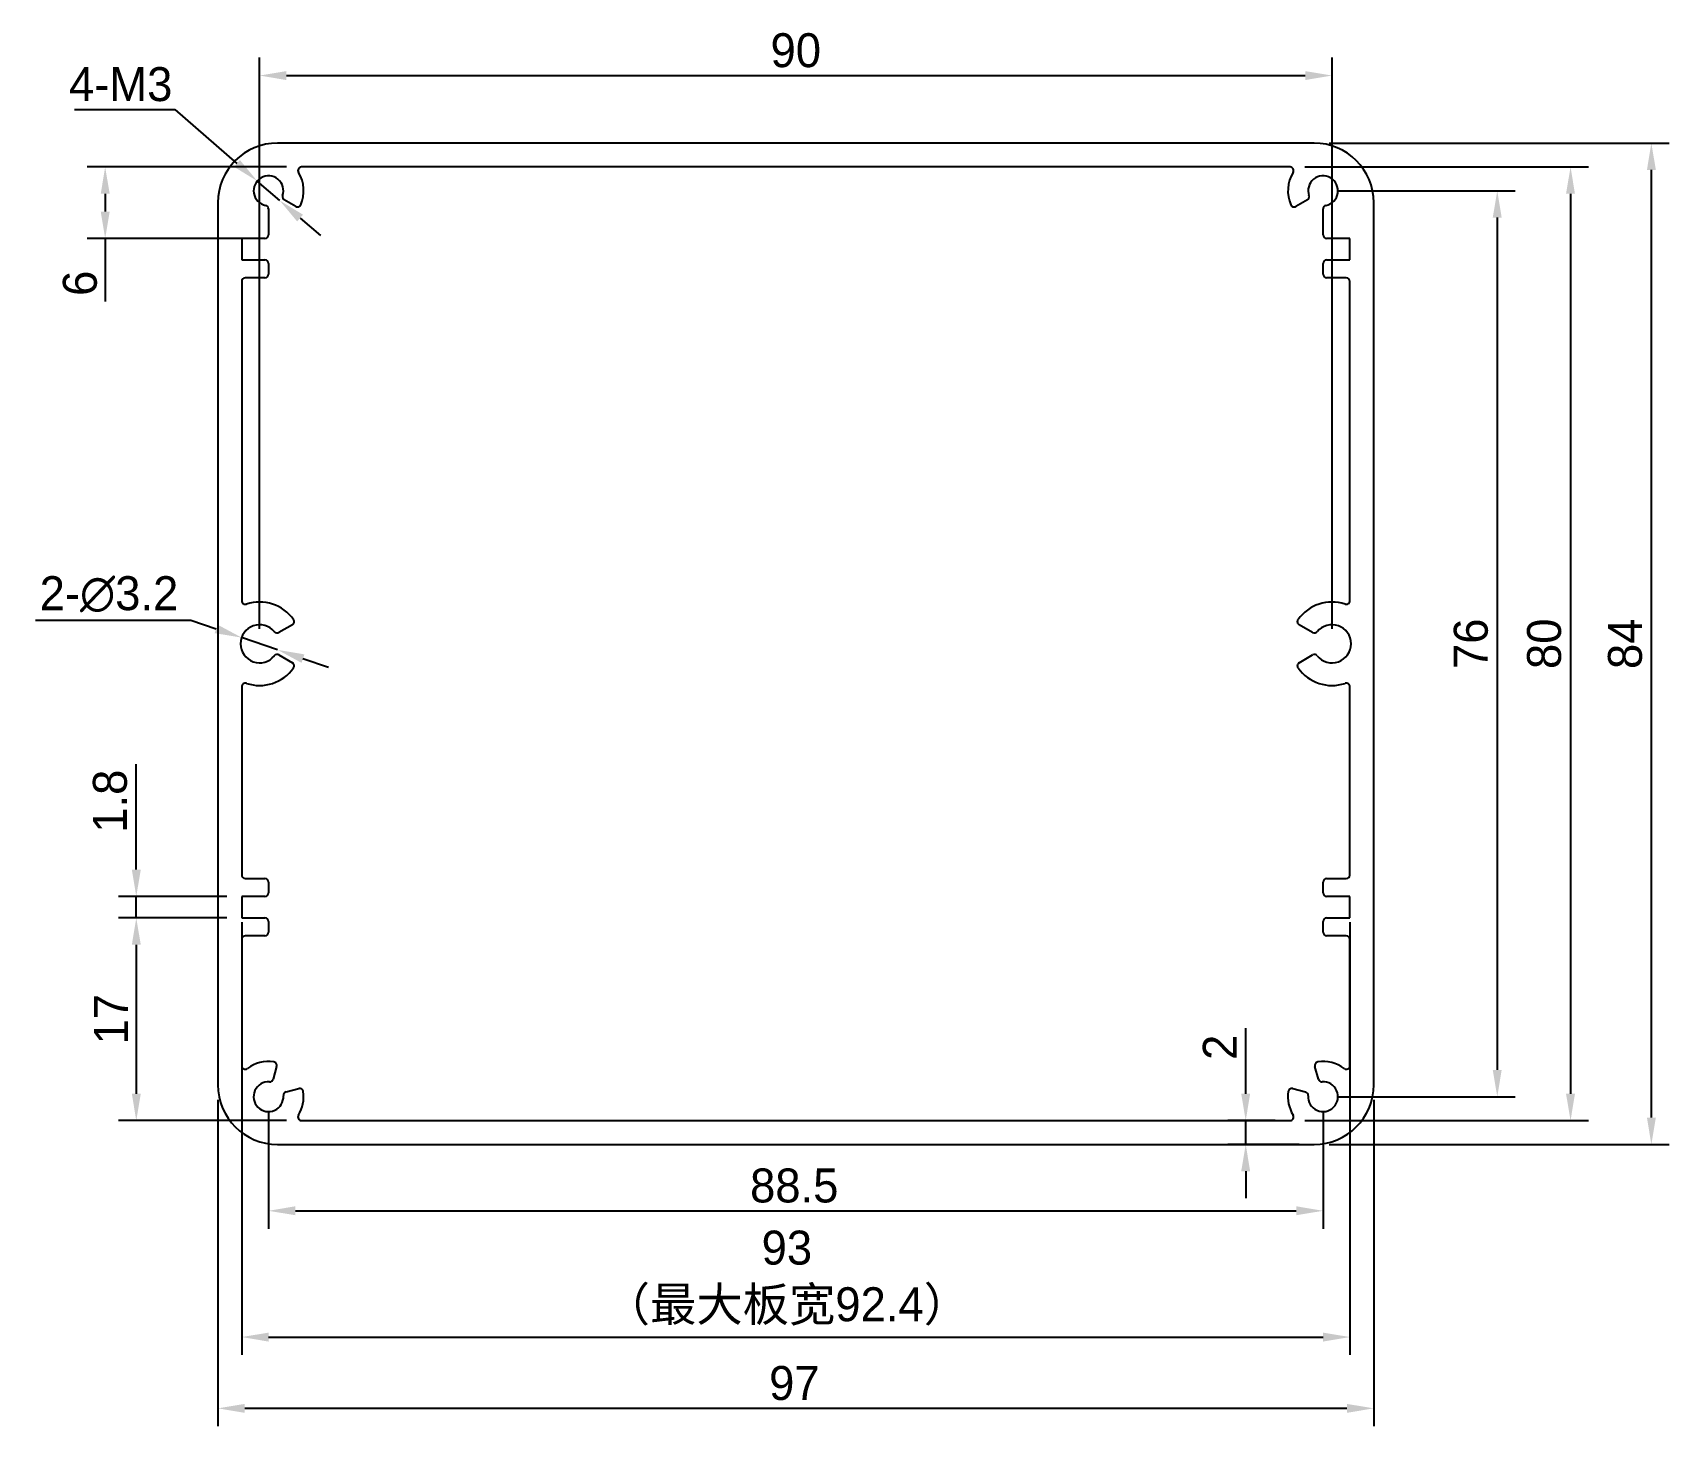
# Model space of a CAD drawing. Header units: millimetres. Extents: x 16650 to 16788, y -4765 to -4648.
import ezdxf

# ---------------------------------------------------------------- set-up
doc = ezdxf.new("R2010")
doc.units = ezdxf.units.MM
doc.header["$LTSCALE"] = 0.5
doc.header["$PDMODE"] = 35
for name, color, linetype, lineweight in [('3标注', 30, 'Continuous', 9), ('标注线', 7, 'Continuous', 13), ('粗实线', 7, 'Continuous', 25)]:
    doc.layers.add(name, color=color, linetype=linetype, lineweight=lineweight)
doc.styles.get("Standard").update_dxf_attribs({"font": ''})
doc.styles.get('Standard').set_extended_font_data('思源黑体 Normal')
doc.dimstyles.new('1比1 文字2.85', dxfattribs={"dimtxt": 2.85, "dimasz": 2.25, "dimexe": 1.5, "dimexo": 1.25, "dimgap": 0.7, "dimtad": 1, "dimdec": 1, "dimdsep": 46, "dimtxsty": 'Standard', "dimcen": 1.8, "dimadec": 0, "dimazin": 0, "dimtfac": 1, "dimtdec": 1, "dimtmove": 0, "dimatfit": 3, "dimfxl": 1, "dimarcsym": 0})
doc.dimstyles.new('1比1 文字2.85直径', dxfattribs={"dimtxt": 2.85, "dimasz": 2.25, "dimexe": 1.5, "dimexo": 1.25, "dimgap": 0.7, "dimtad": 1, "dimtih": 1, "dimtoh": 1, "dimdec": 1, "dimdsep": 46, "dimtxsty": 'Standard', "dimcen": 1.8, "dimadec": 0, "dimazin": 0, "dimtfac": 1, "dimtdec": 1, "dimtmove": 0, "dimatfit": 3, "dimfxl": 1, "dimarcsym": 0})

# ---------------------------------------------------------------- blocks, each defined once
blk = doc.blocks.new('*D81')
at = {"layer": 'Defpoints', "color": 0, "ltscale": 0.1}
for p in [(16665.91, -4736.33), (16762.91, -4736.33), (16762.91, -4763.47)]:
    blk.add_point(p, dxfattribs=at)
at = {"layer": '标注线', "color": 0, "lineweight": -2, "ltscale": 0.1}
for p, q in [((16665.91, -4737.58), (16665.91, -4764.97)), ((16762.91, -4737.58), (16762.91, -4764.97)), ((16668.16, -4763.47), (16760.66, -4763.47))]:
    blk.add_line(p, q, dxfattribs=at)
at = {"layer": '标注线', "color": 0, "ltscale": 0.1}
for points in [[(16668.16, -4763.1), (16668.16, -4763.85), (16665.91, -4763.47)], [(16760.66, -4763.1), (16760.66, -4763.85), (16762.91, -4763.47)]]:
    blk.add_solid(points, dxfattribs=at)
at = {"layer": '标注线', "color": 0, "ltscale": 0.1, "insert": (16714.29, -4759.92), "char_height": 2.85, "attachment_point": 2}
blk.add_mtext('97', dxfattribs=at)
blk = doc.blocks.new('*D82')
at = {"layer": 'Defpoints', "color": 0, "ltscale": 0.1}
for p in [(16757.91, -4657.33), (16786.21, -4657.33), (16757.91, -4741.33)]:
    blk.add_point(p, dxfattribs=at)
at = {"layer": '标注线', "color": 0, "lineweight": -2, "ltscale": 0.1}
for p, q in [((16759.16, -4657.33), (16787.71, -4657.33)), ((16786.21, -4739.08), (16786.21, -4659.58)), ((16759.16, -4741.33), (16787.71, -4741.33))]:
    blk.add_line(p, q, dxfattribs=at)
at = {"layer": '标注线', "color": 0, "ltscale": 0.1}
for points in [[(16785.84, -4659.58), (16786.59, -4659.58), (16786.21, -4657.33)], [(16785.84, -4739.08), (16786.59, -4739.08), (16786.21, -4741.33)]]:
    blk.add_solid(points, dxfattribs=at)
at = {"layer": '标注线', "color": 0, "ltscale": 0.1, "insert": (16782.57, -4699.33), "char_height": 2.85, "attachment_point": 2, "rotation": 90}
blk.add_mtext('84', dxfattribs=at)
blk = doc.blocks.new('*D83')
at = {"layer": 'Defpoints', "color": 0, "ltscale": 0.1}
for p in [(16759.41, -4651.66), (16669.41, -4699.33), (16759.41, -4699.33)]:
    blk.add_point(p, dxfattribs=at)
at = {"layer": '标注线', "color": 0, "lineweight": -2, "ltscale": 0.1}
for p, q in [((16669.41, -4698.08), (16669.41, -4650.16)), ((16759.41, -4698.08), (16759.41, -4650.16)), ((16671.66, -4651.66), (16757.16, -4651.66))]:
    blk.add_line(p, q, dxfattribs=at)
at = {"layer": '标注线', "color": 0, "ltscale": 0.1}
for points in [[(16671.66, -4651.29), (16671.66, -4652.04), (16669.41, -4651.66)], [(16757.16, -4651.29), (16757.16, -4652.04), (16759.41, -4651.66)]]:
    blk.add_solid(points, dxfattribs=at)
at = {"layer": '标注线', "color": 0, "ltscale": 0.1, "insert": (16714.41, -4648.11), "char_height": 2.85, "attachment_point": 2}
blk.add_mtext('90', dxfattribs=at)
blk = doc.blocks.new('*D84')
at = {"layer": 'Defpoints', "color": 0, "ltscale": 0.1}
for p in [(16755.89, -4739.33), (16752.17, -4741.33), (16757.91, -4741.33)]:
    blk.add_point(p, dxfattribs=at)
at = {"layer": '标注线', "color": 0, "lineweight": -2, "ltscale": 0.1}
for p, q in [((16752.17, -4737.08), (16752.17, -4731.59)), ((16754.64, -4739.33), (16750.67, -4739.33)), ((16752.17, -4741.33), (16752.17, -4739.33)), ((16756.66, -4741.33), (16750.67, -4741.33)), ((16752.17, -4743.58), (16752.17, -4745.83))]:
    blk.add_line(p, q, dxfattribs=at)
at = {"layer": '标注线', "color": 0, "ltscale": 0.1}
for points in [[(16751.79, -4737.08), (16752.54, -4737.08), (16752.17, -4739.33)], [(16751.79, -4743.58), (16752.54, -4743.58), (16752.17, -4741.33)]]:
    blk.add_solid(points, dxfattribs=at)
at = {"layer": '标注线', "color": 0, "ltscale": 0.1, "insert": (16748.57, -4733.18), "char_height": 2.85, "attachment_point": 2, "rotation": 90}
blk.add_mtext('2', dxfattribs=at)
blk = doc.blocks.new('*D85')
at = {"layer": 'Defpoints', "color": 0, "ltscale": 0.1}
for p in [(16758.66, -4661.33), (16758.66, -4737.33), (16773.28, -4737.33)]:
    blk.add_point(p, dxfattribs=at)
at = {"layer": '标注线', "color": 0, "lineweight": -2, "ltscale": 0.1}
for p, q in [((16759.91, -4661.33), (16774.78, -4661.33)), ((16773.28, -4663.58), (16773.28, -4735.08)), ((16759.91, -4737.33), (16774.78, -4737.33))]:
    blk.add_line(p, q, dxfattribs=at)
at = {"layer": '标注线', "color": 0, "ltscale": 0.1}
for points in [[(16772.9, -4663.58), (16773.65, -4663.58), (16773.28, -4661.33)], [(16772.9, -4735.08), (16773.65, -4735.08), (16773.28, -4737.33)]]:
    blk.add_solid(points, dxfattribs=at)
at = {"layer": '标注线', "color": 0, "ltscale": 0.1, "insert": (16769.63, -4699.33), "char_height": 2.85, "attachment_point": 2, "rotation": 90}
blk.add_mtext('76', dxfattribs=at)
blk = doc.blocks.new('*D86')
at = {"layer": 'Defpoints', "color": 0, "ltscale": 0.1}
for p in [(16670.16, -4737.33), (16758.66, -4737.33), (16758.66, -4746.9)]:
    blk.add_point(p, dxfattribs=at)
at = {"layer": '标注线', "color": 0, "lineweight": -2, "ltscale": 0.1}
for p, q in [((16670.16, -4738.58), (16670.16, -4748.4)), ((16758.66, -4738.58), (16758.66, -4748.4)), ((16672.41, -4746.9), (16756.41, -4746.9))]:
    blk.add_line(p, q, dxfattribs=at)
at = {"layer": '标注线', "color": 0, "ltscale": 0.1}
for points in [[(16672.41, -4746.52), (16672.41, -4747.27), (16670.16, -4746.9)], [(16756.41, -4746.52), (16756.41, -4747.27), (16758.66, -4746.9)]]:
    blk.add_solid(points, dxfattribs=at)
at = {"layer": '标注线', "color": 0, "ltscale": 0.1, "insert": (16714.28, -4743.35), "char_height": 2.85, "attachment_point": 2}
blk.add_mtext('88.5', dxfattribs=at)
blk = doc.blocks.new('*D87')
at = {"layer": 'Defpoints', "color": 0, "ltscale": 0.1}
for p in [(16656.45, -4659.33), (16672.93, -4659.33), (16669.86, -4665.33)]:
    blk.add_point(p, dxfattribs=at)
at = {"layer": '标注线', "color": 0, "lineweight": -2, "ltscale": 0.1}
for p, q in [((16671.68, -4659.33), (16654.95, -4659.33)), ((16656.45, -4661.58), (16656.45, -4663.08)), ((16668.61, -4665.33), (16654.95, -4665.33)), ((16656.45, -4665.33), (16656.45, -4670.61))]:
    blk.add_line(p, q, dxfattribs=at)
at = {"layer": '标注线', "color": 0, "ltscale": 0.1}
for points in [[(16656.08, -4661.58), (16656.83, -4661.58), (16656.45, -4659.33)], [(16656.08, -4663.08), (16656.83, -4663.08), (16656.45, -4665.33)]]:
    blk.add_solid(points, dxfattribs=at)
at = {"layer": '标注线', "color": 0, "ltscale": 0.1, "insert": (16652.9, -4669.09), "char_height": 2.85, "attachment_point": 2, "rotation": 90}
blk.add_mtext('6', dxfattribs=at)
blk = doc.blocks.new('*D88')
at = {"layer": 'Defpoints', "color": 0, "ltscale": 0.1}
for p in [(16755.89, -4659.33), (16755.89, -4739.33), (16779.43, -4739.33)]:
    blk.add_point(p, dxfattribs=at)
at = {"layer": '标注线', "color": 0, "lineweight": -2, "ltscale": 0.1}
for p, q in [((16757.14, -4659.33), (16780.93, -4659.33)), ((16779.43, -4661.58), (16779.43, -4737.08)), ((16757.14, -4739.33), (16780.93, -4739.33))]:
    blk.add_line(p, q, dxfattribs=at)
at = {"layer": '标注线', "color": 0, "ltscale": 0.1}
for points in [[(16779.05, -4661.58), (16779.8, -4661.58), (16779.43, -4659.33)], [(16779.05, -4737.08), (16779.8, -4737.08), (16779.43, -4739.33)]]:
    blk.add_solid(points, dxfattribs=at)
at = {"layer": '标注线', "color": 0, "ltscale": 0.1, "insert": (16775.78, -4699.33), "char_height": 2.85, "attachment_point": 2, "rotation": 90}
blk.add_mtext('80', dxfattribs=at)
blk = doc.blocks.new('*D89')
at = {"layer": 'Defpoints', "color": 0, "ltscale": 0.1}
for p in [(16667.91, -4720.53), (16659.06, -4722.33), (16667.91, -4722.33)]:
    blk.add_point(p, dxfattribs=at)
at = {"layer": '标注线', "color": 0, "lineweight": -2, "ltscale": 0.1}
for p, q in [((16659.06, -4718.28), (16659.06, -4709.44)), ((16666.66, -4720.53), (16657.56, -4720.53)), ((16659.06, -4722.33), (16659.06, -4720.53)), ((16666.66, -4722.33), (16657.56, -4722.33)), ((16659.06, -4724.58), (16659.06, -4726.83))]:
    blk.add_line(p, q, dxfattribs=at)
at = {"layer": '标注线', "color": 0, "ltscale": 0.1}
for points in [[(16658.69, -4718.28), (16659.44, -4718.28), (16659.06, -4720.53)], [(16658.69, -4724.58), (16659.44, -4724.58), (16659.06, -4722.33)]]:
    blk.add_solid(points, dxfattribs=at)
at = {"layer": '标注线', "color": 0, "ltscale": 0.1, "insert": (16655.42, -4712.54), "char_height": 2.85, "attachment_point": 2, "rotation": 90}
blk.add_mtext('1.8', dxfattribs=at)
blk = doc.blocks.new('*D90')
at = {"layer": 'Defpoints', "color": 0, "ltscale": 0.1}
for p in [(16667.9, -4698.81), (16670.92, -4699.84)]:
    blk.add_point(p, dxfattribs=at)
at = {"layer": '标注线', "color": 0, "lineweight": -2, "ltscale": 0.1}
for p, q in [((16650.6, -4697.36), (16663.64, -4697.36)), ((16663.64, -4697.36), (16665.77, -4698.08)), ((16670.92, -4699.84), (16667.9, -4698.81)), ((16673.05, -4700.57), (16675.18, -4701.3))]:
    blk.add_line(p, q, dxfattribs=at)
at = {"layer": '标注线', "color": 0, "ltscale": 0.1}
for points in [[(16665.89, -4697.73), (16665.64, -4698.44), (16667.9, -4698.81)], [(16673.17, -4700.22), (16672.93, -4700.93), (16670.92, -4699.84)]]:
    blk.add_solid(points, dxfattribs=at)
at = {"layer": '标注线', "color": 0, "ltscale": 0.1, "insert": (16656.77, -4695.18), "char_height": 2.85, "attachment_point": 5}
blk.add_mtext('2-∅3.2', dxfattribs=at)
blk = doc.blocks.new('*D91')
at = {"layer": 'Defpoints', "color": 0, "ltscale": 0.1}
for p in [(16669.21, -4660.51), (16671.1, -4662.15)]:
    blk.add_point(p, dxfattribs=at)
at = {"layer": '标注线', "color": 0, "lineweight": -2, "ltscale": 0.1}
for p, q in [((16653.89, -4654.52), (16662.3, -4654.52)), ((16662.3, -4654.52), (16667.51, -4659.04)), ((16671.1, -4662.15), (16669.21, -4660.51)), ((16672.81, -4663.62), (16674.51, -4665.09))]:
    blk.add_line(p, q, dxfattribs=at)
at = {"layer": '标注线', "color": 0, "ltscale": 0.1}
for points in [[(16667.76, -4658.75), (16667.27, -4659.32), (16669.21, -4660.51)], [(16673.05, -4663.33), (16672.56, -4663.9), (16671.1, -4662.15)]]:
    blk.add_solid(points, dxfattribs=at)
at = {"layer": '标注线', "color": 0, "ltscale": 0.1, "insert": (16657.75, -4652.4), "char_height": 2.85, "attachment_point": 5}
blk.add_mtext('4-M3', dxfattribs=at)
blk = doc.blocks.new('*D92')
at = {"layer": 'Defpoints', "color": 0, "ltscale": 0.1}
for p in [(16667.91, -4722.33), (16659.06, -4739.33), (16672.93, -4739.33)]:
    blk.add_point(p, dxfattribs=at)
at = {"layer": '标注线', "color": 0, "lineweight": -2, "ltscale": 0.1}
for p, q in [((16666.66, -4722.33), (16657.56, -4722.33)), ((16659.06, -4724.58), (16659.06, -4737.08)), ((16671.68, -4739.33), (16657.56, -4739.33))]:
    blk.add_line(p, q, dxfattribs=at)
at = {"layer": '标注线', "color": 0, "ltscale": 0.1}
for points in [[(16658.69, -4724.58), (16659.44, -4724.58), (16659.06, -4722.33)], [(16658.69, -4737.08), (16659.44, -4737.08), (16659.06, -4739.33)]]:
    blk.add_solid(points, dxfattribs=at)
at = {"layer": '标注线', "color": 0, "ltscale": 0.1, "insert": (16656.94, -4730.83), "char_height": 2.85, "attachment_point": 5, "rotation": 90}
blk.add_mtext('17', dxfattribs=at)
blk = doc.blocks.new('*D93')
at = {"layer": '3标注', "color": 0, "lineweight": -2, "ltscale": 0.1}
for p, q in [((16667.91, -4722.68), (16667.91, -4758.99)), ((16760.91, -4722.68), (16760.91, -4758.99)), ((16670.16, -4757.49), (16758.66, -4757.49))]:
    blk.add_line(p, q, dxfattribs=at)
at = {"layer": '3标注', "color": 0, "ltscale": 0.1}
for points in [[(16670.16, -4757.12), (16670.16, -4757.87), (16667.91, -4757.49)], [(16758.66, -4757.12), (16758.66, -4757.87), (16760.91, -4757.49)]]:
    blk.add_solid(points, dxfattribs=at)
at = {"layer": 'Defpoints', "color": 0, "ltscale": 0.1}
for p in [(16667.91, -4721.43), (16760.91, -4721.43), (16760.91, -4757.49)]:
    blk.add_point(p, dxfattribs=at)
at = {"layer": '3标注', "color": 0, "ltscale": 0.1, "insert": (16713.66, -4752.55), "char_height": 2.85, "attachment_point": 5}
blk.add_mtext('93\\P（最大板宽92.4）', dxfattribs=at)

msp = doc.modelspace()

# ---------------------------------------------------------------- linework, layer by layer
at = {"layer": '粗实线'}
for p, q in [((16757.91, -4657.33), (16670.91, -4657.33)), ((16755.89, -4659.33), (16672.93, -4659.33)), ((16665.91, -4662.33), (16665.91, -4736.33)), ((16672.44, -4662.64), (16671.48, -4662.09)), ((16757.34, -4662.09), (16756.38, -4662.64)), ((16762.91, -4736.33), (16762.91, -4662.33)), ((16670.16, -4662.85), (16670.16, -4665.03)), ((16758.66, -4665.03), (16758.66, -4662.85)), ((16669.86, -4665.33), (16667.91, -4665.33)), ((16667.91, -4665.33), (16667.91, -4667.13)), ((16760.91, -4665.33), (16758.96, -4665.33)), ((16760.91, -4667.13), (16760.91, -4665.33)), ((16667.91, -4667.13), (16669.86, -4667.13)), ((16670.16, -4667.43), (16670.16, -4668.33)), ((16758.66, -4668.33), (16758.66, -4667.43)), ((16758.96, -4667.13), (16760.91, -4667.13)), ((16667.91, -4668.93), (16667.91, -4695.72)), ((16669.86, -4668.63), (16668.21, -4668.63)), ((16760.61, -4668.63), (16758.96, -4668.63)), ((16760.91, -4695.72), (16760.91, -4668.93)), ((16672.17, -4697.73), (16671.03, -4698.39)), ((16757.78, -4698.39), (16756.65, -4697.73)), ((16671.03, -4700.27), (16672.17, -4700.92)), ((16756.65, -4700.92), (16757.78, -4700.27)), ((16667.91, -4702.93), (16667.91, -4718.73)), ((16760.91, -4718.73), (16760.91, -4702.93)), ((16668.21, -4719.03), (16669.86, -4719.03)), ((16758.96, -4719.03), (16760.61, -4719.03)), ((16670.16, -4719.33), (16670.16, -4720.23)), ((16758.66, -4720.23), (16758.66, -4719.33)), ((16669.86, -4720.53), (16667.91, -4720.53)), ((16667.91, -4720.53), (16667.91, -4722.33)), ((16760.91, -4720.53), (16758.96, -4720.53)), ((16760.91, -4722.33), (16760.91, -4720.53)), ((16667.91, -4722.33), (16669.86, -4722.33)), ((16670.16, -4722.63), (16670.16, -4723.53)), ((16758.66, -4723.53), (16758.66, -4722.63)), ((16758.96, -4722.33), (16760.91, -4722.33)), ((16667.91, -4724.13), (16667.91, -4734.73)), ((16669.86, -4723.83), (16668.21, -4723.83)), ((16760.61, -4723.83), (16758.96, -4723.83)), ((16760.91, -4734.73), (16760.91, -4724.13)), ((16670.84, -4734.78), (16670.55, -4735.86)), ((16758.27, -4735.86), (16757.98, -4734.78)), ((16671.63, -4736.93), (16672.7, -4736.65)), ((16756.12, -4736.65), (16757.19, -4736.93)), ((16672.93, -4739.33), (16755.89, -4739.33)), ((16670.91, -4741.33), (16757.91, -4741.33))]:
    msp.add_line(p, q, dxfattribs=at)
for centre, radius, start, end in [((16670.91, -4662.33), 5, 90, 180), ((16757.91, -4662.33), 5, 0, 90), ((16672.93, -4659.63), 0.3, 90, 211.5389), ((16670.16, -4661.33), 2.95, 336.5002, 31.5389), ((16758.66, -4661.33), 2.95, 148.4611, 203.4998), ((16755.89, -4659.63), 0.3, 328.4611, 90), ((16670.16, -4661.33), 1.25, 341.1599, 258.8401), ((16758.66, -4661.33), 1.25, 281.1599, 198.8401), ((16669.86, -4662.85), 0.3, 0, 78.8401), ((16671.63, -4661.83), 0.3, 161.1599, 240), ((16672.59, -4662.38), 0.3, 240, 336.5002), ((16756.23, -4662.38), 0.3, 203.4998, 300), ((16757.19, -4661.83), 0.3, 300, 18.8401), ((16758.96, -4662.85), 0.3, 101.1599, 180), ((16669.86, -4665.03), 0.3, 270, 0), ((16758.96, -4665.03), 0.3, 180, 270), ((16669.86, -4667.43), 0.3, 0, 90), ((16758.96, -4667.43), 0.3, 90, 180), ((16668.21, -4668.93), 0.3, 90, 180), ((16669.86, -4668.33), 0.3, 270, 0), ((16758.96, -4668.33), 0.3, 180, 270), ((16760.61, -4668.93), 0.3, 0, 90), ((16668.21, -4695.72), 0.3, 180, 288.4085), ((16760.61, -4695.72), 0.3, 251.5915, 0), ((16669.41, -4699.33), 3.5, 35.3794, 108.4085), ((16759.41, -4699.33), 3.5, 71.5915, 144.6206), ((16669.41, -4699.33), 1.6, 39.0847, 320.9153), ((16670.88, -4698.13), 0.3, 219.0847, 300), ((16672.02, -4697.47), 0.3, 300, 35.3794), ((16756.8, -4697.47), 0.3, 144.6206, 240), ((16757.93, -4698.13), 0.3, 240, 320.9153), ((16759.41, -4699.33), 1.6, 219.0847, 140.9153), ((16670.88, -4700.52), 0.3, 60, 140.9153), ((16672.02, -4701.18), 0.3, 324.6206, 60), ((16756.8, -4701.18), 0.3, 120, 215.3794), ((16757.93, -4700.52), 0.3, 39.0847, 120), ((16669.41, -4699.33), 3.5, 251.5915, 324.6206), ((16759.41, -4699.33), 3.5, 215.3794, 288.4085), ((16668.21, -4702.93), 0.3, 71.5915, 180), ((16760.61, -4702.93), 0.3, 0, 108.4085), ((16668.21, -4718.73), 0.3, 180, 270), ((16669.86, -4719.33), 0.3, 0, 90), ((16758.96, -4719.33), 0.3, 90, 180), ((16760.61, -4718.73), 0.3, 270, 0), ((16669.86, -4720.23), 0.3, 270, 0), ((16758.96, -4720.23), 0.3, 180, 270), ((16669.86, -4722.63), 0.3, 0, 90), ((16758.96, -4722.63), 0.3, 90, 180), ((16668.21, -4724.13), 0.3, 90, 180), ((16669.86, -4723.53), 0.3, 270, 0), ((16758.96, -4723.53), 0.3, 180, 270), ((16760.61, -4724.13), 0.3, 0, 90), ((16668.21, -4734.73), 0.3, 180, 306.8699), ((16670.16, -4737.33), 2.95, 81.5002, 126.8699), ((16670.55, -4734.71), 0.3, 345, 81.5002), ((16758.27, -4734.71), 0.3, 98.4998, 195), ((16758.66, -4737.33), 2.95, 53.1301, 98.4998), ((16760.61, -4734.73), 0.3, 233.1301, 0), ((16670.91, -4736.33), 5, 180, 270), ((16670.16, -4737.33), 1.25, 86.1599, 3.8401), ((16670.26, -4735.78), 0.3, 266.1599, 345), ((16671.71, -4737.22), 0.3, 105, 183.8401), ((16670.16, -4737.33), 2.95, 328.4611, 8.4998), ((16672.78, -4736.94), 0.3, 8.4998, 105), ((16758.66, -4737.33), 2.95, 171.5002, 211.5389), ((16756.04, -4736.94), 0.3, 75, 171.5002), ((16757.11, -4737.22), 0.3, 356.1599, 75), ((16758.66, -4737.33), 1.25, 176.1599, 93.8401), ((16757.91, -4736.33), 5, 270, 0), ((16758.56, -4735.78), 0.3, 195, 273.8401), ((16672.93, -4739.03), 0.3, 148.4611, 270), ((16755.89, -4739.03), 0.3, 270, 31.5389)]:
    msp.add_arc(centre, radius, start, end, dxfattribs=at)

# ---------------------------------------------------------------- dimensions: what is measured, and where the dimension line sits
at = {"layer": '3标注', "ltscale": 0.1}
dim = msp.add_linear_dim(base=(16760.91, -4757.49), p1=(16667.91, -4721.43), p2=(16760.91, -4721.43), text='<>\\P（最大板宽92.4）', dimstyle='1比1 文字2.85', dxfattribs=at)
dim.commit()
dim.dimension.update_dxf_attribs({"geometry": '*D93', "text_midpoint": (16713.66, -4757.49), "dimtype": 160})
at = {"layer": '标注线', "ltscale": 0.1}
for base, p1, p2, picture, middle in [((16759.41, -4651.66), (16669.41, -4699.33), (16759.41, -4699.33), '*D83', (16714.41, -4651.66)), ((16762.91, -4763.47), (16665.91, -4736.33), (16762.91, -4736.33), '*D81', (16714.29, -4763.47)), ((16758.66, -4746.9), (16670.16, -4737.33), (16758.66, -4737.33), '*D86', (16714.28, -4746.9))]:
    dim = msp.add_linear_dim(base=base, p1=p1, p2=p2, dimstyle='1比1 文字2.85', dxfattribs=at)
    dim.commit()
    dim.dimension.update_dxf_attribs({"geometry": picture, "text_midpoint": middle, "dimtype": 160})
dim = msp.add_diameter_dim_2p(p1=(16671.1, -4662.15), p2=(16669.21, -4660.51), text='4-M3', dimstyle='1比1 文字2.85直径', dxfattribs=at)
dim.commit()
dim.dimension.update_dxf_attribs({"geometry": '*D91', "text_midpoint": (16657.75, -4654.52), "dimtype": 163})
for base, p1, p2, picture, middle in [((16786.21, -4657.33), (16757.91, -4741.33), (16757.91, -4657.33), '*D82', (16786.21, -4699.33)), ((16656.45, -4659.33), (16669.86, -4665.33), (16672.93, -4659.33), '*D87', (16656.45, -4669.09)), ((16779.43, -4739.33), (16755.89, -4659.33), (16755.89, -4739.33), '*D88', (16779.43, -4699.33)), ((16773.28, -4737.33), (16758.66, -4661.33), (16758.66, -4737.33), '*D85', (16773.28, -4699.33)), ((16659.06, -4722.33), (16667.91, -4720.53), (16667.91, -4722.33), '*D89', (16659.06, -4712.54)), ((16752.17, -4741.33), (16755.89, -4739.33), (16757.91, -4741.33), '*D84', (16752.17, -4733.18))]:
    dim = msp.add_linear_dim(base=base, p1=p1, p2=p2, angle=90, dimstyle='1比1 文字2.85', dxfattribs=at)
    dim.commit()
    dim.dimension.update_dxf_attribs({"geometry": picture, "text_midpoint": middle, "dimtype": 160})
dim = msp.add_diameter_dim_2p(p1=(16670.92, -4699.84), p2=(16667.9, -4698.81), text='2-<>', dimstyle='1比1 文字2.85直径', dxfattribs=at)
dim.commit()
dim.dimension.update_dxf_attribs({"geometry": '*D90', "text_midpoint": (16656.77, -4695.18)})
dim = msp.add_linear_dim(base=(16659.06, -4739.33), p1=(16667.91, -4722.33), p2=(16672.93, -4739.33), angle=90, dimstyle='1比1 文字2.85', dxfattribs=at)
dim.commit()
dim.dimension.update_dxf_attribs({"geometry": '*D92', "text_midpoint": (16656.94, -4730.83)})

doc.saveas('drawing.dxf')
